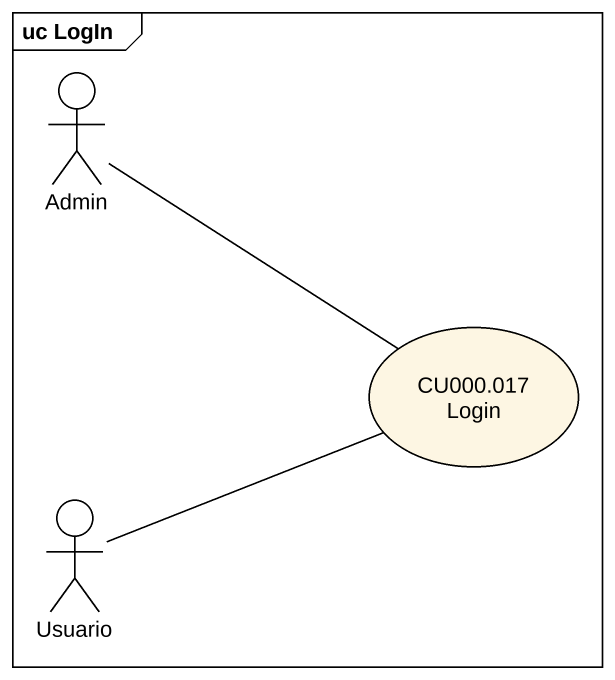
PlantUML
@startuml
mainframe uc LogIn
actor Admin
usecase "CU000.017 Login" as CU000_017_Login
actor Usuario
Admin -right- CU000_017_Login
Usuario -right- CU000_017_Login
@enduml
